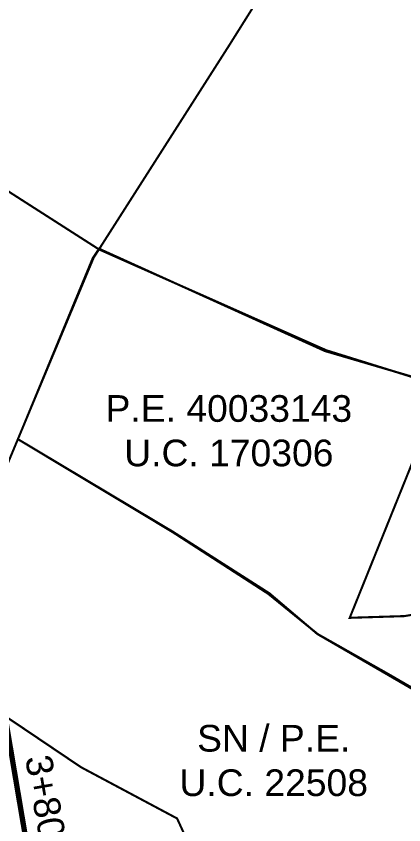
# Model space of a CAD drawing. Header units: metres. Extents: x 561401 to 594056, y 8460144 to 8508504.
# Drawn here: x 586862.7 to 586899, y 8501279.5 to 8501355.3 of the extents above; entities that cross this region are included whole.
import ezdxf
from ezdxf.enums import TextEntityAlignment as Align

# ---------------------------------------------------------------- set-up
doc = ezdxf.new("R2010")
doc.units = ezdxf.units.M
for name, color, linetype in [('1.1. DERECHO DE VIA', 230, 'Continuous'), ('1.1. PROGRESIVAS', 7, 'Continuous'), ('1.2. AFECTADOS BASE GRAFICA GORE', 76, 'Continuous'), ('1.2. AFECTADOS BASE GRAFICA SUNARP', 150, 'Continuous'), ('1.2. BASE GRAFICA GORE', 76, 'Continuous'), ('1.2. BASE GRAFICA SUNARP', 150, 'Continuous'), ('1.3 ETIQUETA P.E. Y U.C.', 1, 'Continuous')]:
    doc.layers.add(name, color=color, linetype=linetype)
doc.styles.add('Arial', font='arial.ttf', dxfattribs={"height": 1})

msp = doc.modelspace()

# ---------------------------------------------------------------- linework, layer by layer
at = {"layer": '1.1. DERECHO DE VIA', "color": 230, "linetype": 'Continuous', "lineweight": 40, "ltscale": 0.2, "const_width": 0.5}
msp.add_lwpolyline([(586829.934, 8501504.105), (586833.25, 8501484.381), (586836.567, 8501464.658), (586835.565, 8501447.06), (586837.519, 8501427.92), (586842.244, 8501408.202), (586845.446, 8501388.46), (586848.648, 8501368.718), (586851.862, 8501348.978), (586855.091, 8501329.24), (586858.32, 8501309.503), (586861.628, 8501289.778), (586864.962, 8501270.058)], dxfattribs=at)
at = {"layer": '1.2. AFECTADOS BASE GRAFICA GORE', "color": 64, "linetype": 'Continuous', "lineweight": -3, "const_width": 0.2}
for points in [[(586834.044, 8501350.286), (586860.48, 8501339.828), (586870.441, 8501333.449), (586882.628, 8501352.545), (586889.101, 8501362.853), (586876.889, 8501367.862), (586864.487, 8501372.831), (586849.859, 8501377.24), (586841.342, 8501362.543), (586834.044, 8501350.286)], [(586852.778, 8501295.487), (586862.36, 8501289.229), (586868.75, 8501284.92), (586877.763, 8501280.111), (586880.813, 8501273.452), (586886.239, 8501265.584), (586895.953, 8501260.315), (586907.315, 8501253.367), (586918.81, 8501254.596), (586917.796, 8501259.495), (586923.518, 8501264.454), (586919.511, 8501269.933), (586925.481, 8501275.602), (586912.197, 8501281.381), (586908.42, 8501285.44), (586908.668, 8501287.1), (586897.536, 8501293.558), (586890.906, 8501297.397), (586886.413, 8501301.216), (586877.408, 8501306.965), (586862.846, 8501315.663), (586861.527, 8501312.504), (586855.541, 8501302.796), (586852.778, 8501295.487)]]:
    msp.add_lwpolyline(points, close=True, dxfattribs=at)
at = {"layer": '1.2. AFECTADOS BASE GRAFICA SUNARP', "color": 64, "linetype": 'Continuous', "lineweight": -3, "const_width": 0.2}
for points in [[(586841.877, 8501278.151), (586850.973, 8501290.709), (586852.778, 8501295.487), (586855.541, 8501302.796), (586861.527, 8501312.504), (586862.846, 8501315.663), (586869.938, 8501332.659), (586870.441, 8501333.449), (586860.48, 8501339.828), (586834.044, 8501350.286), (586833.467, 8501349.316), (586829.69, 8501342.967), (586818.93, 8501329.15), (586818.798, 8501329.28), (586812.16, 8501318.912), (586806.652, 8501308.495), (586798.587, 8501299.197), (586794.44, 8501289.559), (586792.741, 8501282.681), (586792.741, 8501282.681), (586798.662, 8501279.311)], [(586880.813, 8501273.452), (586877.763, 8501280.111), (586868.75, 8501284.92), (586862.36, 8501289.229), (586852.778, 8501295.487), (586850.973, 8501290.709), (586841.877, 8501278.151)]]:
    msp.add_lwpolyline(points, dxfattribs=at)
at = {"layer": '1.2. BASE GRAFICA GORE', "color": 64, "linetype": 'Continuous', "lineweight": -3, "const_width": 0.2}
msp.add_lwpolyline([(586903.366, 8501320.372), (586901.766, 8501318.083), (586899.853, 8501313.574), (586893.941, 8501298.917), (586899.062, 8501299.077), (586907.101, 8501300.417), (586925.745, 8501305.555), (586931.682, 8501308.215), (586933.248, 8501311.434), (586918.307, 8501314.354), (586903.366, 8501320.372)], close=True, dxfattribs=at)
at = {"layer": '1.2. BASE GRAFICA SUNARP', "color": 64, "linetype": 'Continuous', "lineweight": -3, "const_width": 0.2}
for points in [[(586862.846, 8501315.656), (586877.329, 8501306.956), (586886.307, 8501301.159), (586890.939, 8501297.395), (586897.602, 8501293.624), (586908.609, 8501287.243), (586915.003, 8501289.817), (586923.142, 8501293.54), (586927.515, 8501299.581), (586933.358, 8501311.386), (586918.276, 8501314.32), (586903.494, 8501320.425), (586891.606, 8501323.925), (586870.451, 8501333.511), (586869.868, 8501332.648), (586862.846, 8501315.656)], [(586870.441, 8501333.449), (586869.938, 8501332.659), (586862.846, 8501315.663), (586877.408, 8501306.965), (586886.413, 8501301.216), (586890.906, 8501297.397), (586897.536, 8501293.558), (586908.668, 8501287.1), (586915.099, 8501289.919), (586923.188, 8501293.438), (586927.501, 8501299.587), (586931.682, 8501308.215), (586925.745, 8501305.555), (586907.101, 8501300.417), (586899.062, 8501299.077), (586893.941, 8501298.917), (586899.853, 8501313.574), (586901.766, 8501318.083), (586903.366, 8501320.372), (586891.747, 8501323.991), (586870.441, 8501333.449)]]:
    msp.add_lwpolyline(points, close=True, dxfattribs=at)

# ---------------------------------------------------------------- texts
at = {"layer": '1.1. PROGRESIVAS', "color": 0, "style": 'Arial'}
msp.add_text('3+800', height=2.5, rotation=280.00305, dxfattribs=at).set_placement((586865.592, 8501281.206), align=Align.MIDDLE_CENTER)
at = {"layer": '1.3 ETIQUETA P.E. Y U.C.', "color": 1, "char_height": 2.5, "attachment_point": 5, "style": 'Arial'}
for s, insert in [('P.E. 40033143\\PU.C. 170306', (586882.613, 8501316.434)), ('SN / P.E.\\PU.C. 22508', (586886.819, 8501285.528))]:
    msp.add_mtext(s, dxfattribs=dict(at, insert=insert))

doc.saveas('drawing.dxf')
